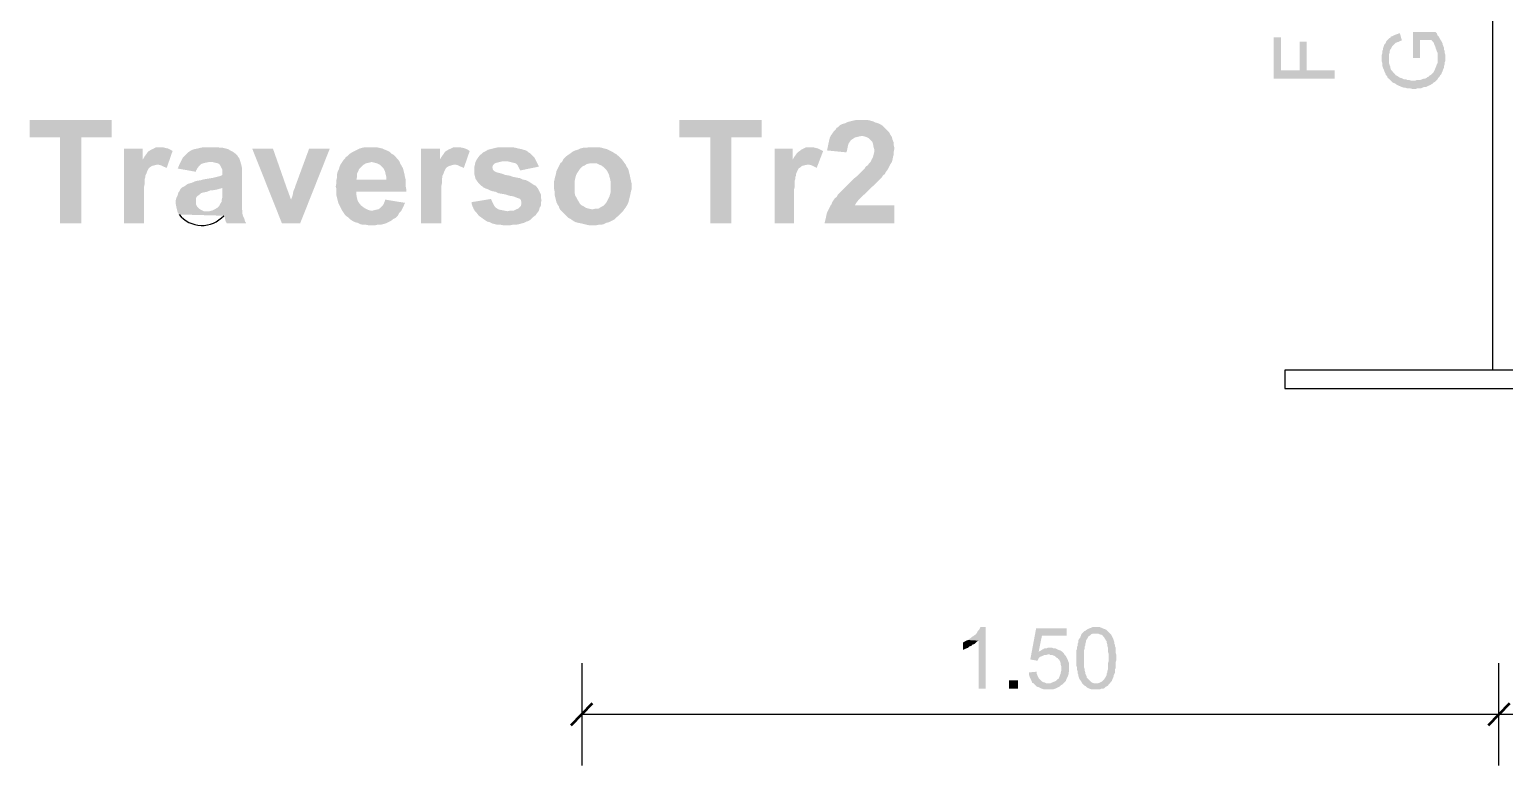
# Model space of a CAD drawing. Header units: millimetres. Extents: x 0.3 to 47.5, y 0.1 to 28.
# Drawn here: x 13.882 to 15.78, y 7.731 to 8.679 of the extents above; entities that cross this region are included whole.
import ezdxf

# ---------------------------------------------------------------- set-up
doc = ezdxf.new("R2010")
doc.units = ezdxf.units.MM
doc.layers.add('PDF _Geometria', color=7, linetype='Continuous')
doc.layers.add('PDF _Riempimenti solidi', color=7, linetype='Continuous')

msp = doc.modelspace()

# ---------------------------------------------------------------- hatches: boundary and pattern name
at = {"layer": 'PDF _Riempimenti solidi', "transparency": 33554559}
for points in [[(15.4833, 8.6691), (15.4833, 8.6157), (15.5617, 8.6157), (15.5617, 8.6266), (15.5258, 8.6266), (15.5258, 8.6632), (15.5167, 8.6632), (15.5167, 8.6266), (15.4925, 8.6266), (15.4925, 8.6691)], [(15.6225, 8.6424), (15.6225, 8.6374), (15.6233, 8.6357), (15.6233, 8.6316), (15.6242, 8.6291), (15.625, 8.6274), (15.6258, 8.6249), (15.6275, 8.6216), (15.6275, 8.6207), (15.6292, 8.6191), (15.63, 8.6166), (15.6317, 8.6157), (15.635, 8.6124), (15.6367, 8.6107), (15.64, 8.6091), (15.6425, 8.6074), (15.6442, 8.6066), (15.6467, 8.6057), (15.6483, 8.6049), (15.6508, 8.6041), (15.6525, 8.6041), (15.655, 8.6032), (15.6592, 8.6032), (15.6617, 8.6024), (15.6658, 8.6024), (15.6683, 8.6032), (15.6725, 8.6032), (15.675, 8.6041), (15.6767, 8.6049), (15.6792, 8.6049), (15.6808, 8.6057), (15.6825, 8.6066), (15.685, 8.6074), (15.6858, 8.6082), (15.6875, 8.6091), (15.6892, 8.6107), (15.6908, 8.6116), (15.6925, 8.6132), (15.6942, 8.6149), (15.695, 8.6166), (15.6942, 8.6424), (15.6942, 8.6357), (15.6933, 8.6341), (15.6925, 8.6316), (15.6917, 8.6299), (15.6908, 8.6274), (15.6892, 8.6241), (15.6858, 8.6207), (15.6842, 8.6199), (15.6825, 8.6182), (15.6808, 8.6174), (15.68, 8.6166), (15.6783, 8.6157), (15.6767, 8.6157), (15.6742, 8.6149), (15.6725, 8.6141), (15.6675, 8.6141), (15.6658, 8.6132), (15.66, 8.6132), (15.6575, 8.6141), (15.655, 8.6141), (15.6533, 8.6149), (15.6508, 8.6149), (15.6475, 8.6166), (15.6467, 8.6166), (15.645, 8.6174), (15.6425, 8.6191), (15.6408, 8.6199), (15.6367, 8.6241), (15.6358, 8.6257), (15.6342, 8.6274), (15.6333, 8.6299), (15.6333, 8.6316), (15.6325, 8.6332), (15.6317, 8.6357), (15.6317, 8.6424), (15.6308, 8.6666), (15.63, 8.6657), (15.6283, 8.6641), (15.6275, 8.6616), (15.6258, 8.6599), (15.625, 8.6574), (15.6242, 8.6549), (15.6242, 8.6532), (15.6233, 8.6516), (15.6233, 8.6491), (15.6225, 8.6466), (15.6225, 8.6449)], [(15.6308, 8.6666), (15.6317, 8.6424), (15.6317, 8.6466), (15.6325, 8.6491), (15.6325, 8.6507), (15.6333, 8.6532), (15.6342, 8.6541), (15.6358, 8.6574), (15.6375, 8.6591), (15.6392, 8.6607), (15.64, 8.6616), (15.6417, 8.6624), (15.6442, 8.6632), (15.6458, 8.6641), (15.6483, 8.6649), (15.6458, 8.6741), (15.645, 8.6741), (15.6425, 8.6732), (15.64, 8.6724), (15.6367, 8.6707), (15.6342, 8.6699), (15.6333, 8.6682), (15.6325, 8.6682)], [(15.6625, 8.6757), (15.6625, 8.6424), (15.6717, 8.6424), (15.6717, 8.6657), (15.6867, 8.6657), (15.6867, 8.6649), (15.6892, 8.6624), (15.69, 8.6599), (15.6908, 8.6582), (15.6917, 8.6557), (15.6917, 8.6549), (15.6925, 8.6532), (15.6933, 8.6507), (15.6942, 8.6491), (15.6942, 8.6424), (15.695, 8.6166), (15.6967, 8.6182), (15.6975, 8.6199), (15.6992, 8.6216), (15.7, 8.6241), (15.7008, 8.6257), (15.7017, 8.6282), (15.7025, 8.6299), (15.7025, 8.6316), (15.7033, 8.6341), (15.7033, 8.6366), (15.7042, 8.6382), (15.7042, 8.6466), (15.7033, 8.6491), (15.7033, 8.6516), (15.7025, 8.6532), (15.7025, 8.6557), (15.7017, 8.6574), (15.7008, 8.6599), (15.7008, 8.6607), (15.7, 8.6624), (15.6992, 8.6641), (15.6975, 8.6666), (15.6958, 8.6699), (15.6942, 8.6716), (15.6933, 8.6741), (15.6917, 8.6757)], [(13.9875, 8.5624), (13.8817, 8.5624), (13.8817, 8.5399), (13.9208, 8.5399), (13.9208, 8.4291), (13.9483, 8.4291), (13.9483, 8.5399), (13.9875, 8.5399)], [(14.8242, 8.5624), (14.7183, 8.5624), (14.7183, 8.5399), (14.7583, 8.5399), (14.7583, 8.4291), (14.785, 8.4291), (14.785, 8.5399), (14.8242, 8.5399)], [(14.9525, 8.5624), (14.9458, 8.5624), (14.9417, 8.5616), (14.935, 8.5599), (14.9317, 8.5582), (14.9283, 8.5574), (14.925, 8.5557), (14.9225, 8.5532), (14.9208, 8.5524), (14.9192, 8.5499), (14.9167, 8.5474), (14.915, 8.5449), (14.9133, 8.5424), (14.9517, 8.5416), (14.955, 8.5416), (14.9583, 8.5407), (14.9617, 8.5391), (14.9642, 8.5366), (14.9667, 8.5341), (14.9675, 8.5316), (14.9683, 8.5274), (14.9692, 8.5241), (14.9692, 8.5216), (14.9675, 8.5149), (14.9658, 8.5116), (14.9642, 8.5082), (14.9633, 8.5074), (14.9625, 8.5066), (14.9608, 8.5041), (14.9583, 8.5024), (14.9567, 8.4999), (14.95, 8.4932), (14.9467, 8.4899), (14.9425, 8.4866), (14.9367, 8.4807), (14.9333, 8.4774), (14.9308, 8.4749), (14.9275, 8.4716), (14.925, 8.4691), (14.9225, 8.4666), (14.9208, 8.4632), (14.9183, 8.4616), (14.915, 8.4566), (14.9142, 8.4541), (14.9133, 8.4532), (14.9117, 8.4499), (14.91, 8.4466), (14.9083, 8.4432), (14.9075, 8.4399), (14.9067, 8.4357), (14.9058, 8.4324), (14.905, 8.4291), (14.995, 8.4291), (14.995, 8.4524), (14.9442, 8.4524), (14.945, 8.4541), (14.9467, 8.4566), (14.9492, 8.4599), (14.95, 8.4607), (14.9517, 8.4624), (14.9542, 8.4649), (14.9575, 8.4674), (14.9608, 8.4707), (14.9642, 8.4741), (14.9692, 8.4791), (14.9725, 8.4824), (14.975, 8.4849), (14.9775, 8.4874), (14.9792, 8.4891), (14.9808, 8.4916), (14.9825, 8.4924), (14.9842, 8.4957), (14.9867, 8.4991), (14.99, 8.5057), (14.9917, 8.5082), (14.9925, 8.5107), (14.9933, 8.5149), (14.9942, 8.5182), (14.9942, 8.5216), (14.995, 8.5257), (14.995, 8.5266), (14.9942, 8.5299), (14.9942, 8.5332), (14.9925, 8.5374), (14.9917, 8.5407), (14.99, 8.5432), (14.9883, 8.5466), (14.9833, 8.5516), (14.9825, 8.5524), (14.98, 8.5549), (14.9775, 8.5566), (14.9742, 8.5582), (14.9708, 8.5591), (14.9675, 8.5607), (14.9642, 8.5616), (14.9608, 8.5624), (14.9567, 8.5624)], [(14.0275, 8.5257), (14.0033, 8.5257), (14.0033, 8.4291), (14.0292, 8.4291), (14.0292, 8.4766), (14.03, 8.4807), (14.03, 8.4866), (14.0308, 8.4891), (14.0308, 8.4907), (14.0317, 8.4924), (14.0333, 8.4966), (14.035, 8.4999), (14.0367, 8.5016), (14.0392, 8.5032), (14.0458, 8.5049), (14.0275, 8.5116)], [(14.0492, 8.5274), (14.045, 8.5274), (14.0417, 8.5257), (14.0383, 8.5241), (14.0367, 8.5232), (14.0342, 8.5216), (14.0325, 8.5191), (14.03, 8.5157), (14.0275, 8.5116), (14.0458, 8.5049), (14.0475, 8.5049), (14.0508, 8.5041), (14.0542, 8.5024), (14.0583, 8.5007), (14.0658, 8.5224), (14.0633, 8.5241), (14.06, 8.5257), (14.0558, 8.5266), (14.0525, 8.5274)], [(14.1142, 8.5274), (14.1058, 8.5274), (14.1017, 8.5266), (14.0983, 8.5257), (14.0942, 8.5249), (14.0917, 8.5241), (14.0883, 8.5224), (14.0858, 8.5207), (14.0817, 8.5166), (14.0792, 8.5141), (14.0775, 8.5107), (14.0742, 8.5041), (14.0725, 8.4999), (14.0958, 8.4957), (14.0958, 8.4966), (14.0975, 8.4999), (14.1, 8.5032), (14.1025, 8.5057), (14.105, 8.5066), (14.1083, 8.5074), (14.1125, 8.5082), (14.1533, 8.5082), (14.1525, 8.5107), (14.1517, 8.5132), (14.1508, 8.5141), (14.1492, 8.5166), (14.1467, 8.5191), (14.1433, 8.5216), (14.14, 8.5232), (14.1375, 8.5249), (14.1308, 8.5266), (14.1275, 8.5266), (14.1233, 8.5274), (14.1192, 8.5274)], [(14.195, 8.5257), (14.1683, 8.5257), (14.2067, 8.4291), (14.2183, 8.4599), (14.2125, 8.4757)], [(14.2683, 8.5257), (14.2417, 8.5257), (14.2233, 8.4757), (14.2233, 8.4749), (14.2217, 8.4716), (14.2208, 8.4682), (14.2208, 8.4674), (14.22, 8.4641), (14.2183, 8.4599), (14.2067, 8.4291), (14.23, 8.4291)], [(14.3208, 8.5274), (14.3133, 8.5274), (14.31, 8.5266), (14.3067, 8.5257), (14.3033, 8.5241), (14.2967, 8.5207), (14.2942, 8.5191), (14.2917, 8.5166), (14.2883, 8.5141), (14.2883, 8.5132), (14.2858, 8.5107), (14.2842, 8.5082), (14.3225, 8.5082), (14.3258, 8.5074), (14.3292, 8.5066), (14.3325, 8.5049), (14.335, 8.5024), (14.3375, 8.4999), (14.3392, 8.4966), (14.34, 8.4932), (14.3408, 8.4899), (14.3408, 8.4857), (14.3025, 8.4857), (14.2767, 8.4849), (14.2767, 8.4807), (14.2758, 8.4766), (14.2767, 8.4741), (14.2767, 8.4657), (14.2792, 8.4557), (14.2808, 8.4524), (14.2825, 8.4491), (14.2842, 8.4457), (14.2875, 8.4407), (14.29, 8.4382), (14.2925, 8.4366), (14.295, 8.4341), (14.2975, 8.4324), (14.3008, 8.4307), (14.3042, 8.4299), (14.3075, 8.4282), (14.3108, 8.4274), (14.315, 8.4274), (14.3192, 8.4266), (14.3258, 8.4266), (14.3292, 8.4274), (14.3333, 8.4274), (14.3367, 8.4282), (14.34, 8.4291), (14.3433, 8.4307), (14.3467, 8.4324), (14.3492, 8.4341), (14.35, 8.4349), (14.3533, 8.4366), (14.3558, 8.4391), (14.3575, 8.4424), (14.36, 8.4449), (14.3233, 8.4457), (14.3208, 8.4457), (14.3175, 8.4466), (14.3142, 8.4482), (14.3117, 8.4499), (14.3083, 8.4524), (14.3058, 8.4557), (14.3042, 8.4582), (14.3033, 8.4616), (14.3025, 8.4657), (14.3025, 8.4699), (14.3667, 8.4699), (14.3667, 8.4732), (14.3658, 8.4774), (14.3658, 8.4857), (14.365, 8.4891), (14.3642, 8.4932), (14.3625, 8.4999), (14.3608, 8.5032), (14.3592, 8.5057), (14.3583, 8.5082), (14.3567, 8.5107), (14.3542, 8.5132), (14.3533, 8.5149), (14.3508, 8.5174), (14.3475, 8.5191), (14.345, 8.5216), (14.3417, 8.5232), (14.3392, 8.5241), (14.3358, 8.5257), (14.3317, 8.5266), (14.3283, 8.5274), (14.3242, 8.5274)], [(14.41, 8.5257), (14.3858, 8.5257), (14.3858, 8.4291), (14.4117, 8.4291), (14.4117, 8.4766), (14.4125, 8.4807), (14.4125, 8.4866), (14.4133, 8.4891), (14.4133, 8.4907), (14.4142, 8.4924), (14.4158, 8.4966), (14.4175, 8.4999), (14.4192, 8.5016), (14.4217, 8.5032), (14.4283, 8.5049), (14.41, 8.5116)], [(14.4317, 8.5274), (14.4275, 8.5274), (14.4208, 8.5241), (14.4192, 8.5232), (14.4167, 8.5216), (14.415, 8.5191), (14.4125, 8.5157), (14.41, 8.5116), (14.4283, 8.5049), (14.43, 8.5049), (14.4333, 8.5041), (14.4367, 8.5024), (14.4408, 8.5007), (14.4483, 8.5224), (14.4458, 8.5241), (14.4425, 8.5257), (14.4392, 8.5266), (14.435, 8.5274)], [(14.4942, 8.5274), (14.4858, 8.5274), (14.4817, 8.5266), (14.4783, 8.5257), (14.475, 8.5249), (14.4717, 8.5241), (14.4692, 8.5224), (14.4658, 8.5207), (14.4642, 8.5191), (14.4617, 8.5174), (14.4592, 8.5141), (14.4575, 8.5116), (14.4558, 8.5082), (14.4542, 8.5016), (14.4542, 8.4932), (14.455, 8.4899), (14.4558, 8.4866), (14.4575, 8.4841), (14.46, 8.4807), (14.4625, 8.4782), (14.465, 8.4766), (14.4658, 8.4757), (14.4692, 8.4741), (14.4717, 8.4732), (14.475, 8.4716), (14.4775, 8.4707), (14.4817, 8.4699), (14.485, 8.4682), (14.4892, 8.4674), (14.4942, 8.4666), (14.4992, 8.4649), (14.5042, 8.4641), (14.5067, 8.4632), (14.5108, 8.4616), (14.5133, 8.4607), (14.5142, 8.4591), (14.515, 8.4557), (14.515, 8.4549), (14.5142, 8.4516), (14.5117, 8.4491), (14.5108, 8.4482), (14.5083, 8.4474), (14.505, 8.4457), (14.5008, 8.4457), (14.4967, 8.4449), (14.455, 8.4449), (14.4575, 8.4424), (14.46, 8.4391), (14.4625, 8.4374), (14.4658, 8.4349), (14.4708, 8.4316), (14.4742, 8.4307), (14.4775, 8.4291), (14.4842, 8.4274), (14.4883, 8.4274), (14.4925, 8.4266), (14.4992, 8.4266), (14.5033, 8.4274), (14.5075, 8.4274), (14.5117, 8.4282), (14.515, 8.4291), (14.5183, 8.4299), (14.5217, 8.4316), (14.5242, 8.4324), (14.5267, 8.4341), (14.53, 8.4374), (14.5333, 8.4399), (14.535, 8.4424), (14.5375, 8.4457), (14.5383, 8.4491), (14.54, 8.4524), (14.54, 8.4557), (14.5408, 8.4591), (14.54, 8.4624), (14.54, 8.4666), (14.5383, 8.4699), (14.5367, 8.4732), (14.535, 8.4757), (14.5325, 8.4782), (14.5317, 8.4782), (14.5267, 8.4816), (14.5242, 8.4832), (14.5208, 8.4849), (14.5167, 8.4857), (14.5133, 8.4874), (14.5092, 8.4882), (14.5042, 8.4891), (14.5, 8.4907), (14.4942, 8.4916), (14.49, 8.4932), (14.4833, 8.4949), (14.4817, 8.4957), (14.48, 8.4966), (14.4783, 8.4982), (14.4775, 8.5016), (14.4783, 8.5041), (14.4808, 8.5066), (14.4833, 8.5074), (14.49, 8.5091), (14.495, 8.5091), (14.5333, 8.5107), (14.5317, 8.5141), (14.5267, 8.5191), (14.5242, 8.5207), (14.5233, 8.5216), (14.5208, 8.5232), (14.5175, 8.5241), (14.515, 8.5249), (14.5108, 8.5257), (14.5075, 8.5266), (14.5033, 8.5274), (14.4992, 8.5274)], [(14.6067, 8.5274), (14.6017, 8.5274), (14.5983, 8.5266), (14.5942, 8.5266), (14.5908, 8.5257), (14.5875, 8.5241), (14.5842, 8.5232), (14.5808, 8.5216), (14.5775, 8.5191), (14.575, 8.5174), (14.5717, 8.5149), (14.5692, 8.5124), (14.5675, 8.5091), (14.565, 8.5066), (14.5617, 8.4999), (14.56, 8.4966), (14.5592, 8.4924), (14.5583, 8.4891), (14.5567, 8.4824), (14.5567, 8.4749), (14.5575, 8.4707), (14.5575, 8.4666), (14.56, 8.4566), (14.5617, 8.4532), (14.5633, 8.4507), (14.5633, 8.4499), (14.565, 8.4466), (14.6067, 8.4474), (14.6058, 8.4474), (14.6017, 8.4482), (14.5983, 8.4491), (14.5958, 8.4507), (14.5925, 8.4524), (14.59, 8.4549), (14.5892, 8.4566), (14.5875, 8.4591), (14.5858, 8.4624), (14.5842, 8.4649), (14.5833, 8.4691), (14.5833, 8.4832), (14.5842, 8.4874), (14.585, 8.4907), (14.5867, 8.4941), (14.5883, 8.4966), (14.59, 8.4991), (14.5933, 8.5024), (14.5967, 8.5041), (14.5992, 8.5057), (14.6033, 8.5066), (14.6067, 8.5066), (14.6467, 8.5082), (14.645, 8.5107), (14.6425, 8.5132), (14.64, 8.5157), (14.6375, 8.5182), (14.6342, 8.5199), (14.6317, 8.5216), (14.6283, 8.5232), (14.625, 8.5249), (14.6217, 8.5257), (14.6183, 8.5266), (14.6142, 8.5274), (14.6108, 8.5274)], [(14.8642, 8.5257), (14.8408, 8.5257), (14.8408, 8.4291), (14.8658, 8.4291), (14.8658, 8.4724), (14.8667, 8.4766), (14.8667, 8.4841), (14.8675, 8.4866), (14.8675, 8.4891), (14.8683, 8.4907), (14.8683, 8.4924), (14.87, 8.4966), (14.8717, 8.4999), (14.8742, 8.5016), (14.8758, 8.5032), (14.8792, 8.5041), (14.8833, 8.5049), (14.8642, 8.5116)], [(14.8858, 8.5274), (14.8817, 8.5274), (14.8783, 8.5257), (14.875, 8.5241), (14.8742, 8.5232), (14.8717, 8.5216), (14.8692, 8.5191), (14.8667, 8.5157), (14.8642, 8.5116), (14.8833, 8.5049), (14.885, 8.5049), (14.8883, 8.5041), (14.8917, 8.5024), (14.895, 8.5007), (14.9033, 8.5224), (14.9, 8.5241), (14.8967, 8.5257), (14.8933, 8.5266), (14.89, 8.5274)], [(14.9133, 8.5424), (14.9117, 8.5391), (14.9108, 8.5349), (14.91, 8.5316), (14.9092, 8.5274), (14.9083, 8.5232), (14.9333, 8.5207), (14.9342, 8.5241), (14.935, 8.5282), (14.9358, 8.5316), (14.9375, 8.5341), (14.9392, 8.5366), (14.9417, 8.5382), (14.9442, 8.5399), (14.9475, 8.5407), (14.9517, 8.5416)], [(14.1533, 8.5082), (14.1125, 8.5082), (14.1175, 8.5082), (14.1208, 8.5074), (14.1242, 8.5066), (14.1267, 8.5049), (14.13, 8.4982), (14.13, 8.4916), (14.1283, 8.4907), (14.1258, 8.4899), (14.1225, 8.4891), (14.1192, 8.4882), (14.115, 8.4874), (14.11, 8.4866), (14.105, 8.4857), (14.1025, 8.4849), (14.0975, 8.4841), (14.0942, 8.4832), (14.0908, 8.4816), (14.0875, 8.4807), (14.085, 8.4799), (14.0817, 8.4774), (14.0783, 8.4757), (14.13, 8.4749), (14.13, 8.4632), (14.1292, 8.4599), (14.1292, 8.4574), (14.1275, 8.4549), (14.1258, 8.4516), (14.1233, 8.4491), (14.1167, 8.4457), (14.1133, 8.4449), (14.11, 8.4449), (14.0725, 8.4432), (14.0742, 8.4407), (14.1317, 8.4391), (14.1333, 8.4366), (14.1333, 8.4357), (14.1342, 8.4316), (14.1358, 8.4291), (14.1608, 8.4291), (14.1592, 8.4316), (14.1583, 8.4349), (14.1567, 8.4382), (14.1558, 8.4416), (14.1558, 8.4449), (14.155, 8.4482), (14.155, 8.5016), (14.1542, 8.5049)], [(14.2842, 8.5082), (14.2825, 8.5057), (14.2808, 8.5024), (14.28, 8.4991), (14.2783, 8.4957), (14.2775, 8.4924), (14.2775, 8.4882), (14.2767, 8.4849), (14.3025, 8.4857), (14.3033, 8.4891), (14.3033, 8.4932), (14.305, 8.4966), (14.3058, 8.4991), (14.3092, 8.5024), (14.3117, 8.5049), (14.315, 8.5066), (14.3183, 8.5074), (14.3217, 8.5082)], [(14.5333, 8.5107), (14.495, 8.5091), (14.4975, 8.5091), (14.5042, 8.5074), (14.5075, 8.5066), (14.51, 8.5041), (14.5117, 8.5007), (14.5133, 8.4974), (14.5375, 8.5024), (14.535, 8.5074)], [(14.6467, 8.5082), (14.6067, 8.5066), (14.6117, 8.5066), (14.615, 8.5049), (14.6175, 8.5041), (14.6208, 8.5016), (14.6233, 8.4991), (14.6242, 8.4982), (14.6258, 8.4957), (14.6275, 8.4924), (14.6283, 8.4891), (14.6292, 8.4857), (14.63, 8.4816), (14.63, 8.4707), (14.6292, 8.4674), (14.6283, 8.4641), (14.625, 8.4574), (14.6233, 8.4549), (14.6225, 8.4541), (14.62, 8.4516), (14.6167, 8.4499), (14.6142, 8.4482), (14.61, 8.4482), (14.6067, 8.4474), (14.565, 8.4466), (14.5675, 8.4441), (14.57, 8.4416), (14.575, 8.4366), (14.5783, 8.4349), (14.5817, 8.4324), (14.585, 8.4307), (14.5883, 8.4299), (14.5925, 8.4291), (14.5958, 8.4282), (14.5992, 8.4274), (14.6033, 8.4266), (14.61, 8.4266), (14.6142, 8.4274), (14.6175, 8.4274), (14.6208, 8.4282), (14.6242, 8.4299), (14.6275, 8.4307), (14.6308, 8.4324), (14.6342, 8.4341), (14.6367, 8.4366), (14.64, 8.4391), (14.6425, 8.4416), (14.645, 8.4441), (14.6467, 8.4466), (14.6492, 8.4499), (14.6508, 8.4524), (14.6525, 8.4557), (14.655, 8.4657), (14.6558, 8.4699), (14.6567, 8.4732), (14.6567, 8.4807), (14.6558, 8.4849), (14.655, 8.4882), (14.6542, 8.4924), (14.6525, 8.4991), (14.6508, 8.5016), (14.6492, 8.5049)], [(14.0783, 8.4757), (14.0758, 8.4732), (14.0742, 8.4699), (14.0733, 8.4691), (14.0725, 8.4657), (14.0708, 8.4624), (14.07, 8.4591), (14.07, 8.4541), (14.0708, 8.4499), (14.0725, 8.4432), (14.11, 8.4449), (14.1058, 8.4449), (14.1025, 8.4466), (14.1, 8.4482), (14.0975, 8.4507), (14.0958, 8.4541), (14.0958, 8.4616), (14.0975, 8.4641), (14.1008, 8.4666), (14.1025, 8.4682), (14.1058, 8.4691), (14.11, 8.4699), (14.1142, 8.4716), (14.1158, 8.4716), (14.1208, 8.4724), (14.1242, 8.4732), (14.1275, 8.4741), (14.13, 8.4749)], [(14.3392, 8.4599), (14.3392, 8.4582), (14.3375, 8.4541), (14.3358, 8.4516), (14.3333, 8.4491), (14.3308, 8.4474), (14.3267, 8.4466), (14.3233, 8.4457), (14.36, 8.4449), (14.3617, 8.4482), (14.3633, 8.4516), (14.365, 8.4557)], [(14.4758, 8.4607), (14.4508, 8.4566), (14.4508, 8.4549), (14.4517, 8.4516), (14.4533, 8.4482), (14.455, 8.4449), (14.4967, 8.4449), (14.4925, 8.4457), (14.4883, 8.4466), (14.485, 8.4474), (14.4825, 8.4491), (14.4808, 8.4507), (14.4792, 8.4532), (14.4775, 8.4566)], [(15.1125, 7.9091), (15.1058, 7.9091), (15.1042, 7.9057), (15.1025, 7.9041), (15.1017, 7.9024), (15.1, 7.8999), (15.0975, 7.8982), (15.0967, 7.8974), (15.095, 7.8966), (15.0933, 7.8949), (15.0917, 7.8941), (15.09, 7.8924), (15.1033, 7.8916), (15.1033, 7.8299), (15.1125, 7.8299)], [(15.2167, 7.9074), (15.1775, 7.9074), (15.17, 7.8674), (15.1792, 7.8657), (15.18, 7.8674), (15.1808, 7.8691), (15.1825, 7.8707), (15.185, 7.8716), (15.1867, 7.8724), (15.1883, 7.8732), (15.1908, 7.8732), (15.1933, 7.8741), (15.2133, 7.8749), (15.2117, 7.8766), (15.1808, 7.8774), (15.185, 7.8982), (15.2167, 7.8982)], [(15.2375, 7.9016), (15.2358, 7.8999), (15.235, 7.8974), (15.2342, 7.8957), (15.2325, 7.8932), (15.2317, 7.8916), (15.2317, 7.8891), (15.2308, 7.8874), (15.2308, 7.8849), (15.23, 7.8832), (15.23, 7.8807), (15.2292, 7.8791), (15.2292, 7.8599), (15.23, 7.8574), (15.23, 7.8549), (15.2308, 7.8524), (15.2308, 7.8499), (15.2317, 7.8482), (15.2317, 7.8466), (15.2325, 7.8441), (15.2333, 7.8424), (15.2342, 7.8407), (15.235, 7.8399), (15.2367, 7.8366), (15.2375, 7.8357), (15.255, 7.8366), (15.2525, 7.8366), (15.25, 7.8374), (15.2483, 7.8382), (15.2467, 7.8399), (15.2425, 7.8441), (15.2425, 7.8457), (15.2417, 7.8474), (15.2408, 7.8491), (15.2408, 7.8507), (15.24, 7.8532), (15.24, 7.8549), (15.2392, 7.8574), (15.2392, 7.8791), (15.24, 7.8816), (15.24, 7.8841), (15.2408, 7.8857), (15.2408, 7.8874), (15.2417, 7.8899), (15.2417, 7.8916), (15.2425, 7.8932), (15.2433, 7.8941), (15.245, 7.8974), (15.2467, 7.8982), (15.2483, 7.8999), (15.2508, 7.9007), (15.255, 7.9007)], [(15.255, 7.9091), (15.25, 7.9091), (15.2483, 7.9082), (15.2458, 7.9074), (15.2425, 7.9057), (15.2408, 7.9041), (15.24, 7.9041), (15.2375, 7.9016), (15.255, 7.9007), (15.2575, 7.9007), (15.2592, 7.8999), (15.2617, 7.8991), (15.2633, 7.8982), (15.2642, 7.8966), (15.2658, 7.8949), (15.2658, 7.8941), (15.2667, 7.8932), (15.2675, 7.8916), (15.2683, 7.8907), (15.2683, 7.8891), (15.2692, 7.8866), (15.2692, 7.8849), (15.27, 7.8824), (15.27, 7.8774), (15.2708, 7.8749), (15.2708, 7.8649), (15.27, 7.8624), (15.27, 7.8549), (15.2692, 7.8524), (15.2692, 7.8507), (15.2683, 7.8491), (15.2683, 7.8474), (15.2675, 7.8457), (15.2667, 7.8441), (15.2658, 7.8432), (15.2658, 7.8424), (15.2642, 7.8407), (15.2625, 7.8391), (15.2592, 7.8374), (15.2567, 7.8366), (15.255, 7.8366), (15.2375, 7.8357), (15.2392, 7.8341), (15.2408, 7.8332), (15.2425, 7.8316), (15.2458, 7.8299), (15.2483, 7.8291), (15.26, 7.8291), (15.2617, 7.8299), (15.2642, 7.8299), (15.2658, 7.8307), (15.2675, 7.8324), (15.2692, 7.8332), (15.2725, 7.8366), (15.2733, 7.8382), (15.275, 7.8399), (15.2758, 7.8424), (15.2767, 7.8441), (15.2775, 7.8466), (15.2775, 7.8474), (15.2792, 7.8507), (15.2792, 7.8549), (15.28, 7.8566), (15.28, 7.8641), (15.2808, 7.8666), (15.2808, 7.8732), (15.28, 7.8757), (15.28, 7.8824), (15.2792, 7.8841), (15.2792, 7.8857), (15.2783, 7.8874), (15.2783, 7.8891), (15.2767, 7.8941), (15.2758, 7.8957), (15.275, 7.8974), (15.2742, 7.8991), (15.2692, 7.9041), (15.2675, 7.9057), (15.2658, 7.9066), (15.2633, 7.9074), (15.2617, 7.9082), (15.2592, 7.9091), (15.2575, 7.9091)], [(15.09, 7.8924), (15.0875, 7.8916), (15.0858, 7.8907), (15.0833, 7.8891), (15.0833, 7.8799), (15.0842, 7.8799), (15.0858, 7.8807), (15.0875, 7.8816), (15.09, 7.8824), (15.0917, 7.8841), (15.0942, 7.8849), (15.0958, 7.8866), (15.0983, 7.8874), (15.1, 7.8891), (15.1017, 7.8907), (15.1033, 7.8916)], [(15.1958, 7.8824), (15.1925, 7.8824), (15.1908, 7.8816), (15.1883, 7.8816), (15.1867, 7.8807), (15.185, 7.8799), (15.1825, 7.8782), (15.1808, 7.8774), (15.2117, 7.8766), (15.21, 7.8782), (15.2083, 7.8791), (15.2058, 7.8799), (15.2025, 7.8816), (15.2, 7.8816), (15.1983, 7.8824)], [(15.2133, 7.8749), (15.1933, 7.8741), (15.1942, 7.8741), (15.1958, 7.8732), (15.1983, 7.8732), (15.2, 7.8724), (15.2017, 7.8716), (15.2033, 7.8699), (15.205, 7.8691), (15.2058, 7.8682), (15.2075, 7.8666), (15.2083, 7.8649), (15.2092, 7.8624), (15.2092, 7.8607), (15.21, 7.8582), (15.21, 7.8532), (15.2092, 7.8507), (15.2092, 7.8491), (15.2083, 7.8474), (15.2075, 7.8449), (15.2067, 7.8432), (15.205, 7.8416), (15.2033, 7.8399), (15.2017, 7.8391), (15.1992, 7.8382), (15.1975, 7.8374), (15.1958, 7.8366), (15.1933, 7.8366), (15.2125, 7.8366), (15.2158, 7.8399), (15.2167, 7.8424), (15.2183, 7.8457), (15.2192, 7.8482), (15.2192, 7.8499), (15.22, 7.8524), (15.22, 7.8624), (15.2192, 7.8641), (15.2183, 7.8666), (15.2175, 7.8682), (15.2158, 7.8716), (15.2142, 7.8732)], [(15.1783, 7.8516), (15.1683, 7.8507), (15.1683, 7.8474), (15.1692, 7.8449), (15.17, 7.8432), (15.1708, 7.8416), (15.1717, 7.8391), (15.1725, 7.8374), (15.1742, 7.8366), (15.1767, 7.8341), (15.1783, 7.8324), (15.1808, 7.8316), (15.1842, 7.8299), (15.1867, 7.8291), (15.2, 7.8291), (15.2025, 7.8299), (15.2058, 7.8316), (15.2075, 7.8324), (15.2092, 7.8341), (15.2108, 7.8349), (15.2125, 7.8366), (15.1908, 7.8366), (15.1892, 7.8374), (15.1867, 7.8382), (15.185, 7.8391), (15.1808, 7.8432), (15.18, 7.8449), (15.1792, 7.8466), (15.1783, 7.8491)]]:
    msp.add_hatch(color=256, dxfattribs=at).paths.add_polyline_path(points)

# ---------------------------------------------------------------- linework, layer by layer
at = {"layer": 'PDF _Geometria', "lineweight": 25}
for points in [[(15.765, 9.2124), (15.765, 8.2399)], [(14.5925, 7.8624), (14.5925, 7.7307)], [(15.7725, 7.8624), (15.7725, 7.7307)], [(22.3875, 7.7966), (21.2725, 7.7966), (21.14, 7.7966), (19.4608, 7.7966), (19.395, 7.7966), (19.3292, 7.7966), (17.5842, 7.7966), (17.5175, 7.7966), (15.7725, 7.7966), (15.7067, 7.7966), (14.5925, 7.7966)]]:
    msp.add_lwpolyline(points, dxfattribs=at)
msp.add_lwpolyline([(14.0742, 8.4407, 0.463354), (14.1317, 8.4391)], format="xyb", dxfattribs=at)
msp.add_lwpolyline([(16.0483, 8.2399), (15.4975, 8.2399), (15.4975, 8.2166), (16.0483, 8.2166)], close=True, dxfattribs=at)
at = {"layer": 'PDF _Geometria', "lineweight": 50}
for points in [[(14.6058, 7.8107), (14.5783, 7.7824)], [(15.7867, 7.8107), (15.7592, 7.7824)]]:
    msp.add_lwpolyline(points, dxfattribs=at)
at = {"layer": 'PDF _Riempimenti solidi', "lineweight": 25, "transparency": 33554559}
msp.add_solid([(15.1542, 7.8299), (15.1542, 7.8407), (15.1425, 7.8299), (15.1425, 7.8407)], dxfattribs=at)

doc.saveas('drawing.dxf')
